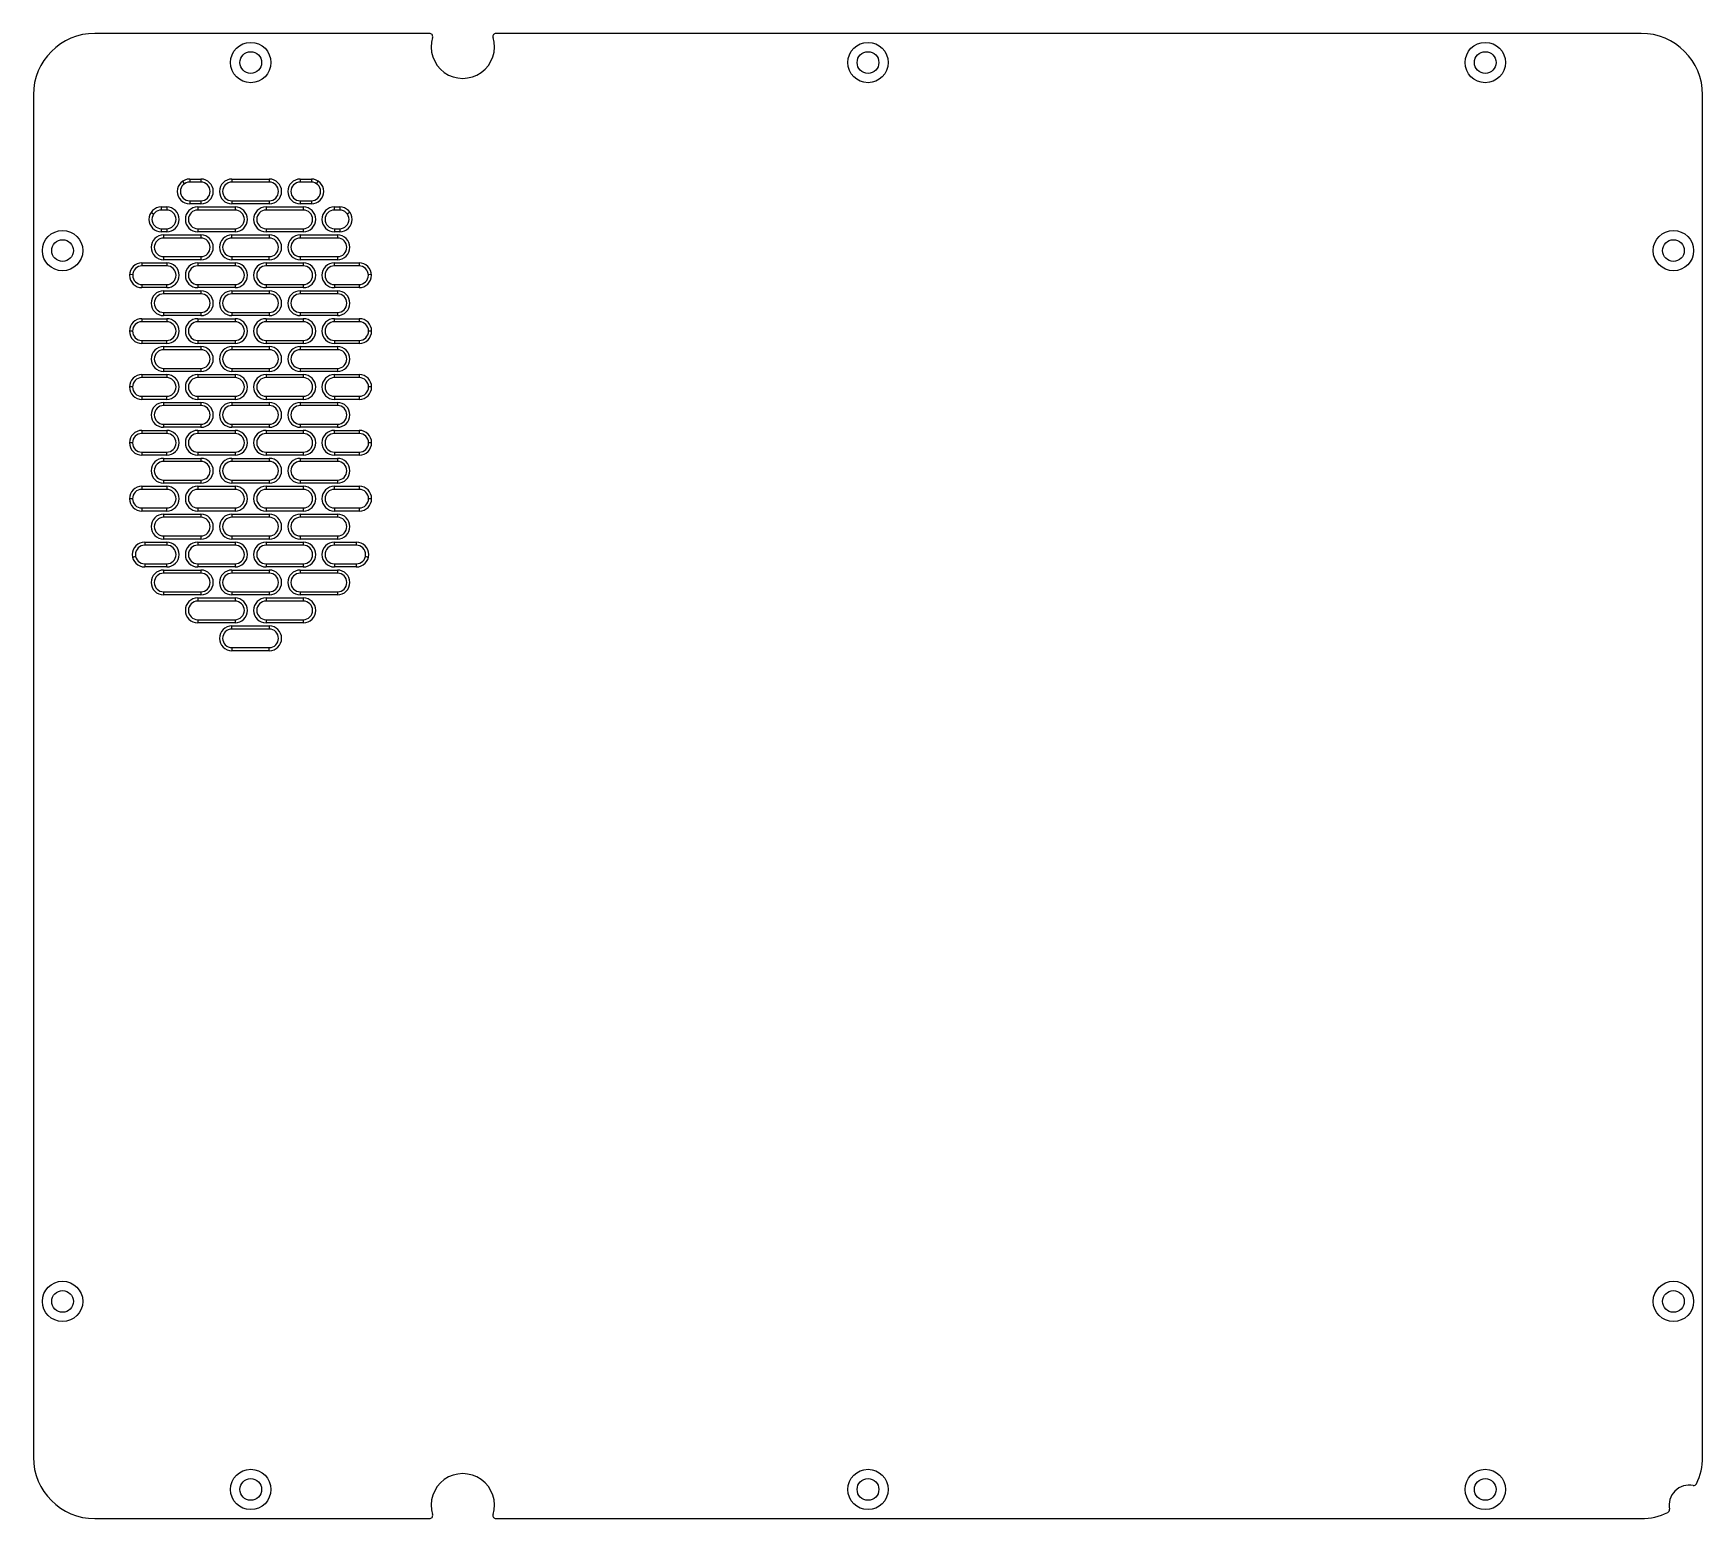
# Model space of a CAD drawing. Header units: millimetres. Extents: x -134 to 134, y -120 to 120.
import ezdxf

# ---------------------------------------------------------------- set-up
doc = ezdxf.new("R2010")
doc.units = ezdxf.units.MM

msp = doc.modelspace()

# ---------------------------------------------------------------- linework, layer by layer
at = {"color": 7, "linetype": 'Continuous', "lineweight": 25}
for p, q in [((-70.6, 119.65), (-124.5, 119.65)), ((124.5, 119.65), (-59.9, 119.65)), ((-134.4, 109.75), (-134.4, -109.75)), ((134.4, -109.75), (134.4, 109.75)), ((-110.07, 95.43), (-110.35, 95.84)), ((-109.23, 96.18), (-107.43, 96.18)), ((-109.23, 96.18), (-109.23, 95.68)), ((-107.43, 95.68), (-109.23, 95.68)), ((-107.43, 96.18), (-107.43, 95.68)), ((-102.43, 96.18), (-96.43, 96.18)), ((-102.43, 96.18), (-102.43, 95.68)), ((-96.43, 95.68), (-102.43, 95.68)), ((-96.43, 96.18), (-96.43, 95.68)), ((-91.43, 96.18), (-89.64, 96.18)), ((-91.43, 96.18), (-91.43, 95.68)), ((-89.64, 95.68), (-91.43, 95.68)), ((-89.64, 96.18), (-89.64, 95.68)), ((-88.8, 95.43), (-88.52, 95.84)), ((-113.8, 91.68), (-112.93, 91.68)), ((-113.8, 91.68), (-113.8, 91.18)), ((-112.93, 91.68), (-112.93, 91.18)), ((-109.23, 92.68), (-107.43, 92.68)), ((-109.23, 92.68), (-109.23, 92.18)), ((-107.43, 92.18), (-109.23, 92.18)), ((-107.93, 91.68), (-101.93, 91.68)), ((-107.93, 91.68), (-107.93, 91.18)), ((-107.43, 92.68), (-107.43, 92.18)), ((-102.43, 92.68), (-102.43, 92.18)), ((-102.43, 92.68), (-96.43, 92.68)), ((-96.43, 92.18), (-102.43, 92.18)), ((-101.93, 91.68), (-101.93, 91.18)), ((-96.93, 91.68), (-90.93, 91.68)), ((-96.93, 91.68), (-96.93, 91.18)), ((-96.43, 92.68), (-96.43, 92.18)), ((-91.43, 92.68), (-89.64, 92.68)), ((-91.43, 92.68), (-91.43, 92.18)), ((-89.64, 92.18), (-91.43, 92.18)), ((-90.93, 91.68), (-90.93, 91.18)), ((-89.64, 92.68), (-89.64, 92.18)), ((-85.93, 91.68), (-85.07, 91.68)), ((-85.93, 91.18), (-85.93, 91.68)), ((-85.07, 91.68), (-85.07, 91.18)), ((-115.44, 90.83), (-115.03, 90.54)), ((-112.93, 91.18), (-113.8, 91.18)), ((-101.93, 91.18), (-107.93, 91.18)), ((-90.93, 91.18), (-96.93, 91.18)), ((-85.07, 91.18), (-85.93, 91.18)), ((-83.43, 90.83), (-83.84, 90.54)), ((-113.8, 88.18), (-113.8, 87.68)), ((-113.8, 88.18), (-112.93, 88.18)), ((-112.93, 87.68), (-113.8, 87.68)), ((-113.43, 87.18), (-107.43, 87.18)), ((-113.43, 87.18), (-113.43, 86.68)), ((-107.43, 86.68), (-113.43, 86.68)), ((-112.93, 88.18), (-112.93, 87.68)), ((-107.93, 88.18), (-101.93, 88.18)), ((-107.93, 88.18), (-107.93, 87.68)), ((-101.93, 87.68), (-107.93, 87.68)), ((-107.43, 87.18), (-107.43, 86.68)), ((-102.43, 87.18), (-96.43, 87.18)), ((-102.43, 86.68), (-102.43, 87.18)), ((-96.43, 86.68), (-102.43, 86.68)), ((-101.93, 88.18), (-101.93, 87.68)), ((-96.93, 88.18), (-90.93, 88.18)), ((-96.93, 88.18), (-96.93, 87.68)), ((-90.93, 87.68), (-96.93, 87.68)), ((-96.43, 87.18), (-96.43, 86.68)), ((-91.43, 87.18), (-85.43, 87.18)), ((-91.43, 87.18), (-91.43, 86.68)), ((-85.43, 86.68), (-91.43, 86.68)), ((-90.93, 88.18), (-90.93, 87.68)), ((-85.93, 88.18), (-85.93, 87.68)), ((-85.93, 88.18), (-85.07, 88.18)), ((-85.07, 87.68), (-85.93, 87.68)), ((-85.43, 87.18), (-85.43, 86.68)), ((-85.07, 88.18), (-85.07, 87.68)), ((-113.43, 83.68), (-107.43, 83.68)), ((-113.43, 83.68), (-113.43, 83.18)), ((-107.43, 83.68), (-107.43, 83.18)), ((-102.43, 83.68), (-96.43, 83.68)), ((-102.43, 83.68), (-102.43, 83.18)), ((-96.43, 83.18), (-96.43, 83.68)), ((-91.43, 83.68), (-85.43, 83.68)), ((-91.43, 83.68), (-91.43, 83.18)), ((-85.43, 83.68), (-85.43, 83.18)), ((-118.4, 80.77), (-118.9, 80.8)), ((-116.91, 82.68), (-112.93, 82.68)), ((-116.91, 82.68), (-116.91, 82.18)), ((-112.93, 82.18), (-116.91, 82.18)), ((-107.43, 83.18), (-113.43, 83.18)), ((-112.93, 82.68), (-112.93, 82.18)), ((-107.93, 82.68), (-101.93, 82.68)), ((-107.93, 82.68), (-107.93, 82.18)), ((-101.93, 82.18), (-107.93, 82.18)), ((-96.43, 83.18), (-102.43, 83.18)), ((-101.93, 82.68), (-101.93, 82.18)), ((-96.93, 82.68), (-90.93, 82.68)), ((-96.93, 82.68), (-96.93, 82.18)), ((-90.93, 82.18), (-96.93, 82.18)), ((-85.43, 83.18), (-91.43, 83.18)), ((-90.93, 82.68), (-90.93, 82.18)), ((-85.93, 82.68), (-81.96, 82.68)), ((-85.93, 82.18), (-85.93, 82.68)), ((-81.96, 82.18), (-85.93, 82.18)), ((-81.96, 82.68), (-81.96, 82.18)), ((-79.97, 80.8), (-80.47, 80.77)), ((-116.91, 79.18), (-112.93, 79.18)), ((-116.91, 79.18), (-116.91, 78.68)), ((-112.93, 78.68), (-116.91, 78.68)), ((-113.43, 78.18), (-107.43, 78.18)), ((-113.43, 78.18), (-113.43, 77.68)), ((-112.93, 78.68), (-112.93, 79.18)), ((-107.93, 79.18), (-101.93, 79.18)), ((-107.93, 79.18), (-107.93, 78.68)), ((-101.93, 78.68), (-107.93, 78.68)), ((-107.43, 78.18), (-107.43, 77.68)), ((-102.43, 78.18), (-96.43, 78.18)), ((-102.43, 78.18), (-102.43, 77.68)), ((-101.93, 79.18), (-101.93, 78.68)), ((-96.93, 79.18), (-90.93, 79.18)), ((-96.93, 79.18), (-96.93, 78.68)), ((-90.93, 78.68), (-96.93, 78.68)), ((-96.43, 78.18), (-96.43, 77.68)), ((-91.43, 78.18), (-85.43, 78.18)), ((-91.43, 78.18), (-91.43, 77.68)), ((-90.93, 79.18), (-90.93, 78.68)), ((-85.93, 79.18), (-85.93, 78.68)), ((-85.93, 79.18), (-81.96, 79.18)), ((-81.96, 78.68), (-85.93, 78.68)), ((-85.43, 78.18), (-85.43, 77.68)), ((-81.96, 79.18), (-81.96, 78.68)), ((-107.43, 77.68), (-113.43, 77.68)), ((-96.43, 77.68), (-102.43, 77.68)), ((-85.43, 77.68), (-91.43, 77.68)), ((-116.93, 73.68), (-112.93, 73.68)), ((-116.93, 73.68), (-116.93, 73.18)), ((-112.93, 73.18), (-116.93, 73.18)), ((-113.43, 74.68), (-107.43, 74.68)), ((-113.43, 74.68), (-113.43, 74.18)), ((-107.43, 74.18), (-113.43, 74.18)), ((-112.93, 73.68), (-112.93, 73.18)), ((-107.93, 73.68), (-101.93, 73.68)), ((-107.93, 73.68), (-107.93, 73.18)), ((-101.93, 73.18), (-107.93, 73.18)), ((-107.43, 74.68), (-107.43, 74.18)), ((-102.43, 74.68), (-96.43, 74.68)), ((-102.43, 74.68), (-102.43, 74.18)), ((-96.43, 74.18), (-102.43, 74.18)), ((-101.93, 73.68), (-101.93, 73.18)), ((-96.93, 73.68), (-90.93, 73.68)), ((-96.93, 73.68), (-96.93, 73.18)), ((-90.93, 73.18), (-96.93, 73.18)), ((-96.43, 74.68), (-96.43, 74.18)), ((-91.43, 74.68), (-91.43, 74.18)), ((-91.43, 74.68), (-85.43, 74.68)), ((-85.43, 74.18), (-91.43, 74.18)), ((-90.93, 73.68), (-90.93, 73.18)), ((-85.93, 73.68), (-81.93, 73.68)), ((-85.93, 73.18), (-85.93, 73.68)), ((-81.93, 73.18), (-85.93, 73.18)), ((-85.43, 74.68), (-85.43, 74.18)), ((-81.93, 73.68), (-81.93, 73.18)), ((-118.43, 71.68), (-118.93, 71.68)), ((-116.93, 70.18), (-112.93, 70.18)), ((-116.93, 70.18), (-116.93, 69.68)), ((-112.93, 69.68), (-112.93, 70.18)), ((-107.93, 70.18), (-107.93, 69.68)), ((-107.93, 70.18), (-101.93, 70.18)), ((-101.93, 70.18), (-101.93, 69.68)), ((-96.93, 70.18), (-96.93, 69.68)), ((-96.93, 70.18), (-90.93, 70.18)), ((-90.93, 70.18), (-90.93, 69.68)), ((-85.93, 70.18), (-85.93, 69.68)), ((-85.93, 70.18), (-81.93, 70.18)), ((-81.93, 70.18), (-81.93, 69.68)), ((-79.93, 71.68), (-80.43, 71.68)), ((-112.93, 69.68), (-116.93, 69.68)), ((-113.43, 69.18), (-107.43, 69.18)), ((-113.43, 69.18), (-113.43, 68.68)), ((-107.43, 68.68), (-113.43, 68.68)), ((-101.93, 69.68), (-107.93, 69.68)), ((-107.43, 69.18), (-107.43, 68.68)), ((-102.43, 69.18), (-96.43, 69.18)), ((-102.43, 69.18), (-102.43, 68.68)), ((-96.43, 68.68), (-102.43, 68.68)), ((-90.93, 69.68), (-96.93, 69.68)), ((-96.43, 69.18), (-96.43, 68.68)), ((-91.43, 69.18), (-85.43, 69.18)), ((-91.43, 69.18), (-91.43, 68.68)), ((-85.43, 68.68), (-91.43, 68.68)), ((-81.93, 69.68), (-85.93, 69.68)), ((-85.43, 69.18), (-85.43, 68.68)), ((-116.93, 64.68), (-112.93, 64.68)), ((-116.93, 64.68), (-116.93, 64.18)), ((-113.43, 65.68), (-113.43, 65.18)), ((-113.43, 65.68), (-107.43, 65.68)), ((-107.43, 65.18), (-113.43, 65.18)), ((-112.93, 64.68), (-112.93, 64.18)), ((-107.93, 64.68), (-101.93, 64.68)), ((-107.93, 64.68), (-107.93, 64.18)), ((-107.43, 65.68), (-107.43, 65.18)), ((-102.43, 65.68), (-102.43, 65.18)), ((-102.43, 65.68), (-96.43, 65.68)), ((-96.43, 65.18), (-102.43, 65.18)), ((-101.93, 64.68), (-101.93, 64.18)), ((-96.93, 64.68), (-90.93, 64.68)), ((-96.93, 64.68), (-96.93, 64.18)), ((-96.43, 65.68), (-96.43, 65.18)), ((-91.43, 65.68), (-91.43, 65.18)), ((-91.43, 65.68), (-85.43, 65.68)), ((-85.43, 65.18), (-91.43, 65.18)), ((-90.93, 64.68), (-90.93, 64.18)), ((-85.93, 64.68), (-81.93, 64.68)), ((-85.93, 64.18), (-85.93, 64.68)), ((-85.43, 65.68), (-85.43, 65.18)), ((-81.93, 64.68), (-81.93, 64.18)), ((-118.43, 62.68), (-118.93, 62.68)), ((-112.93, 64.18), (-116.93, 64.18)), ((-101.93, 64.18), (-107.93, 64.18)), ((-90.93, 64.18), (-96.93, 64.18)), ((-81.93, 64.18), (-85.93, 64.18)), ((-79.93, 62.68), (-80.43, 62.68)), ((-116.93, 61.18), (-116.93, 60.68)), ((-116.93, 61.18), (-112.93, 61.18)), ((-112.93, 60.68), (-116.93, 60.68)), ((-113.43, 60.18), (-107.43, 60.18)), ((-113.43, 60.18), (-113.43, 59.68)), ((-107.43, 59.68), (-113.43, 59.68)), ((-112.93, 60.68), (-112.93, 61.18)), ((-107.93, 61.18), (-107.93, 60.68)), ((-107.93, 61.18), (-101.93, 61.18)), ((-101.93, 60.68), (-107.93, 60.68)), ((-107.43, 60.18), (-107.43, 59.68)), ((-102.43, 60.18), (-96.43, 60.18)), ((-102.43, 60.18), (-102.43, 59.68)), ((-96.43, 59.68), (-102.43, 59.68)), ((-101.93, 61.18), (-101.93, 60.68)), ((-96.93, 61.18), (-96.93, 60.68)), ((-96.93, 61.18), (-90.93, 61.18)), ((-90.93, 60.68), (-96.93, 60.68)), ((-96.43, 60.18), (-96.43, 59.68)), ((-91.43, 60.18), (-85.43, 60.18)), ((-91.43, 60.18), (-91.43, 59.68)), ((-85.43, 59.68), (-91.43, 59.68)), ((-90.93, 61.18), (-90.93, 60.68)), ((-85.93, 61.18), (-81.93, 61.18)), ((-85.93, 61.18), (-85.93, 60.68)), ((-81.93, 60.68), (-85.93, 60.68)), ((-85.43, 60.18), (-85.43, 59.68)), ((-81.93, 61.18), (-81.93, 60.68)), ((-113.43, 56.68), (-113.43, 56.18)), ((-113.43, 56.68), (-107.43, 56.68)), ((-107.43, 56.68), (-107.43, 56.18)), ((-102.43, 56.68), (-102.43, 56.18)), ((-102.43, 56.68), (-96.43, 56.68)), ((-96.43, 56.68), (-96.43, 56.18)), ((-91.43, 56.68), (-91.43, 56.18)), ((-91.43, 56.68), (-85.43, 56.68)), ((-85.43, 56.68), (-85.43, 56.18)), ((-116.93, 55.68), (-112.93, 55.68)), ((-116.93, 55.68), (-116.93, 55.18)), ((-112.93, 55.18), (-116.93, 55.18)), ((-107.43, 56.18), (-113.43, 56.18)), ((-112.93, 55.68), (-112.93, 55.18)), ((-107.93, 55.68), (-101.93, 55.68)), ((-107.93, 55.68), (-107.93, 55.18)), ((-101.93, 55.18), (-107.93, 55.18)), ((-96.43, 56.18), (-102.43, 56.18)), ((-101.93, 55.68), (-101.93, 55.18)), ((-96.93, 55.68), (-90.93, 55.68)), ((-96.93, 55.68), (-96.93, 55.18)), ((-90.93, 55.18), (-96.93, 55.18)), ((-85.43, 56.18), (-91.43, 56.18)), ((-90.93, 55.68), (-90.93, 55.18)), ((-85.93, 55.68), (-81.93, 55.68)), ((-85.93, 55.18), (-85.93, 55.68)), ((-81.93, 55.18), (-85.93, 55.18)), ((-81.93, 55.68), (-81.93, 55.18)), ((-118.43, 53.68), (-118.93, 53.68)), ((-116.93, 52.18), (-112.93, 52.18)), ((-116.93, 52.18), (-116.93, 51.68)), ((-112.93, 51.68), (-116.93, 51.68)), ((-113.43, 51.18), (-107.43, 51.18)), ((-113.43, 51.18), (-113.43, 50.68)), ((-112.93, 51.68), (-112.93, 52.18)), ((-107.93, 52.18), (-107.93, 51.68)), ((-107.93, 52.18), (-101.93, 52.18)), ((-101.93, 51.68), (-107.93, 51.68)), ((-107.43, 51.18), (-107.43, 50.68)), ((-102.43, 51.18), (-96.43, 51.18)), ((-102.43, 51.18), (-102.43, 50.68)), ((-101.93, 52.18), (-101.93, 51.68)), ((-96.93, 52.18), (-96.93, 51.68)), ((-96.93, 52.18), (-90.93, 52.18)), ((-90.93, 51.68), (-96.93, 51.68)), ((-96.43, 51.18), (-96.43, 50.68)), ((-91.43, 51.18), (-85.43, 51.18)), ((-91.43, 51.18), (-91.43, 50.68)), ((-90.93, 52.18), (-90.93, 51.68)), ((-85.93, 52.18), (-85.93, 51.68)), ((-85.93, 52.18), (-81.93, 52.18)), ((-81.93, 51.68), (-85.93, 51.68)), ((-85.43, 51.18), (-85.43, 50.68)), ((-81.93, 52.18), (-81.93, 51.68)), ((-79.93, 53.68), (-80.43, 53.68)), ((-107.43, 50.68), (-113.43, 50.68)), ((-96.43, 50.68), (-102.43, 50.68)), ((-85.43, 50.68), (-91.43, 50.68)), ((-116.93, 46.68), (-112.93, 46.68)), ((-116.93, 46.68), (-116.93, 46.18)), ((-112.93, 46.18), (-116.93, 46.18)), ((-113.43, 47.68), (-113.43, 47.18)), ((-113.43, 47.68), (-107.43, 47.68)), ((-107.43, 47.18), (-113.43, 47.18)), ((-112.93, 46.68), (-112.93, 46.18)), ((-107.93, 46.68), (-101.93, 46.68)), ((-107.93, 46.68), (-107.93, 46.18)), ((-101.93, 46.18), (-107.93, 46.18)), ((-107.43, 47.68), (-107.43, 47.18)), ((-102.43, 47.68), (-102.43, 47.18)), ((-102.43, 47.68), (-96.43, 47.68)), ((-96.43, 47.18), (-102.43, 47.18)), ((-101.93, 46.68), (-101.93, 46.18)), ((-96.93, 46.68), (-90.93, 46.68)), ((-96.93, 46.68), (-96.93, 46.18)), ((-90.93, 46.18), (-96.93, 46.18)), ((-96.43, 47.68), (-96.43, 47.18)), ((-91.43, 47.68), (-91.43, 47.18)), ((-91.43, 47.68), (-85.43, 47.68)), ((-85.43, 47.18), (-91.43, 47.18)), ((-90.93, 46.68), (-90.93, 46.18)), ((-85.93, 46.68), (-81.93, 46.68)), ((-85.93, 46.18), (-85.93, 46.68)), ((-81.93, 46.18), (-85.93, 46.18)), ((-85.43, 47.68), (-85.43, 47.18)), ((-81.93, 46.68), (-81.93, 46.18)), ((-118.43, 44.68), (-118.93, 44.68)), ((-116.93, 43.18), (-116.93, 42.68)), ((-116.93, 43.18), (-112.93, 43.18)), ((-112.93, 42.68), (-112.93, 43.18)), ((-107.93, 43.18), (-107.93, 42.68)), ((-107.93, 43.18), (-101.93, 43.18)), ((-101.93, 43.18), (-101.93, 42.68)), ((-96.93, 43.18), (-96.93, 42.68)), ((-96.93, 43.18), (-90.93, 43.18)), ((-90.93, 43.18), (-90.93, 42.68)), ((-85.93, 43.18), (-85.93, 42.68)), ((-85.93, 43.18), (-81.93, 43.18)), ((-81.93, 43.18), (-81.93, 42.68)), ((-79.93, 44.68), (-80.43, 44.68)), ((-112.93, 42.68), (-116.93, 42.68)), ((-113.43, 42.18), (-107.43, 42.18)), ((-113.43, 42.18), (-113.43, 41.68)), ((-107.43, 41.68), (-113.43, 41.68)), ((-101.93, 42.68), (-107.93, 42.68)), ((-107.43, 42.18), (-107.43, 41.68)), ((-102.43, 42.18), (-96.43, 42.18)), ((-102.43, 42.18), (-102.43, 41.68)), ((-96.43, 41.68), (-102.43, 41.68)), ((-90.93, 42.68), (-96.93, 42.68)), ((-96.43, 42.18), (-96.43, 41.68)), ((-91.43, 42.18), (-85.43, 42.18)), ((-91.43, 42.18), (-91.43, 41.68)), ((-85.43, 41.68), (-91.43, 41.68)), ((-81.93, 42.68), (-85.93, 42.68)), ((-85.43, 42.18), (-85.43, 41.68)), ((-116.47, 37.68), (-112.93, 37.68)), ((-116.47, 37.68), (-116.47, 37.18)), ((-113.43, 38.68), (-113.43, 38.18)), ((-113.43, 38.68), (-107.43, 38.68)), ((-107.43, 38.18), (-113.43, 38.18)), ((-112.93, 37.68), (-112.93, 37.18)), ((-107.93, 37.68), (-101.93, 37.68)), ((-107.93, 37.68), (-107.93, 37.18)), ((-107.43, 38.68), (-107.43, 38.18)), ((-102.43, 38.68), (-102.43, 38.18)), ((-102.43, 38.68), (-96.43, 38.68)), ((-96.43, 38.18), (-102.43, 38.18)), ((-101.93, 37.68), (-101.93, 37.18)), ((-96.93, 37.68), (-90.93, 37.68)), ((-96.93, 37.68), (-96.93, 37.18)), ((-96.43, 38.68), (-96.43, 38.18)), ((-91.43, 38.68), (-91.43, 38.18)), ((-91.43, 38.68), (-85.43, 38.68)), ((-85.43, 38.18), (-91.43, 38.18)), ((-90.93, 37.68), (-90.93, 37.18)), ((-85.93, 37.68), (-82.4, 37.68)), ((-85.93, 37.18), (-85.93, 37.68)), ((-85.43, 38.68), (-85.43, 38.18)), ((-82.4, 37.68), (-82.4, 37.18)), ((-117.93, 35.34), (-118.42, 35.23)), ((-112.93, 37.18), (-116.47, 37.18)), ((-101.93, 37.18), (-107.93, 37.18)), ((-90.93, 37.18), (-96.93, 37.18)), ((-82.4, 37.18), (-85.93, 37.18)), ((-80.45, 35.23), (-80.94, 35.34)), ((-116.47, 34.18), (-116.47, 33.68)), ((-116.47, 34.18), (-112.93, 34.18)), ((-112.93, 33.68), (-116.47, 33.68)), ((-113.43, 33.18), (-107.43, 33.18)), ((-113.43, 33.18), (-113.43, 32.68)), ((-107.43, 32.68), (-113.43, 32.68)), ((-112.93, 33.68), (-112.93, 34.18)), ((-107.93, 34.18), (-107.93, 33.68)), ((-107.93, 34.18), (-101.93, 34.18)), ((-101.93, 33.68), (-107.93, 33.68)), ((-107.43, 33.18), (-107.43, 32.68)), ((-102.43, 33.18), (-96.43, 33.18)), ((-102.43, 33.18), (-102.43, 32.68)), ((-96.43, 32.68), (-102.43, 32.68)), ((-101.93, 34.18), (-101.93, 33.68)), ((-96.93, 34.18), (-96.93, 33.68)), ((-96.93, 34.18), (-90.93, 34.18)), ((-90.93, 33.68), (-96.93, 33.68)), ((-96.43, 33.18), (-96.43, 32.68)), ((-91.43, 33.18), (-85.43, 33.18)), ((-91.43, 33.18), (-91.43, 32.68)), ((-85.43, 32.68), (-91.43, 32.68)), ((-90.93, 34.18), (-90.93, 33.68)), ((-85.93, 34.18), (-85.93, 33.68)), ((-85.93, 34.18), (-82.4, 34.18)), ((-82.4, 33.68), (-85.93, 33.68)), ((-85.43, 33.18), (-85.43, 32.68)), ((-82.4, 34.18), (-82.4, 33.68)), ((-113.43, 29.68), (-113.43, 29.18)), ((-113.43, 29.68), (-107.43, 29.68)), ((-107.43, 29.68), (-107.43, 29.18)), ((-102.43, 29.68), (-102.43, 29.18)), ((-102.43, 29.68), (-96.43, 29.68)), ((-96.43, 29.68), (-96.43, 29.18)), ((-91.43, 29.68), (-85.43, 29.68)), ((-91.43, 29.68), (-91.43, 29.18)), ((-85.43, 29.68), (-85.43, 29.18)), ((-107.43, 29.18), (-113.43, 29.18)), ((-107.93, 28.68), (-101.93, 28.68)), ((-107.93, 28.68), (-107.93, 28.18)), ((-101.93, 28.18), (-107.93, 28.18)), ((-96.43, 29.18), (-102.43, 29.18)), ((-101.93, 28.68), (-101.93, 28.18)), ((-96.93, 28.68), (-90.93, 28.68)), ((-96.93, 28.68), (-96.93, 28.18)), ((-90.93, 28.18), (-96.93, 28.18)), ((-85.43, 29.18), (-91.43, 29.18)), ((-90.93, 28.68), (-90.93, 28.18)), ((-107.93, 25.18), (-107.93, 24.68)), ((-107.93, 25.18), (-101.93, 25.18)), ((-101.93, 24.68), (-107.93, 24.68)), ((-101.93, 25.18), (-101.93, 24.68)), ((-96.93, 25.18), (-96.93, 24.68)), ((-96.93, 25.18), (-90.93, 25.18)), ((-90.93, 24.68), (-96.93, 24.68)), ((-90.93, 25.18), (-90.93, 24.68)), ((-102.43, 24.18), (-96.43, 24.18)), ((-102.43, 23.68), (-102.43, 24.18)), ((-96.43, 23.68), (-102.43, 23.68)), ((-96.43, 24.18), (-96.43, 23.68)), ((-102.43, 20.68), (-102.43, 20.18)), ((-102.43, 20.68), (-96.43, 20.68)), ((-96.43, 20.18), (-102.43, 20.18)), ((-96.43, 20.18), (-96.43, 20.68)), ((-124.5, -119.65), (-70.6, -119.65)), ((-59.9, -119.65), (124.5, -119.65))]:
    msp.add_line(p, q, dxfattribs=at)
for centre, radius in [((-99.4, 114.95), 3.25), ((-99.4, 114.95), 1.75), ((0, 114.95), 3.25), ((0, 114.95), 1.75), ((99.4, 114.95), 3.25), ((99.4, 114.95), 1.75), ((-129.7, 84.65), 3.25), ((-129.7, 84.65), 1.75), ((129.7, 84.65), 3.25), ((129.7, 84.65), 1.75), ((-129.7, -84.65), 3.25), ((-129.7, -84.65), 1.75), ((129.7, -84.65), 3.25), ((129.7, -84.65), 1.75), ((-99.4, -114.95), 3.25), ((0, -114.95), 3.25), ((99.4, -114.95), 3.25), ((-99.4, -114.95), 1.75), ((0, -114.95), 1.75), ((99.4, -114.95), 1.75)]:
    msp.add_circle(centre, radius, dxfattribs=at)
for centre, radius, start, end in [((-124.5, 109.75), 9.9, 90, 180), ((-70.6, 119.15), 0.5, 342.8639, 90), ((-65.25, 117.5), 5.1, 162.8639, 17.1361), ((-59.9, 119.15), 0.5, 90, 197.1361), ((124.5, 109.75), 9.9, 0, 90), ((-109.23, 94.18), 2, 90, 270), ((-109.23, 94.18), 1.5, 90, 270), ((-107.43, 94.18), 2, 270, 90), ((-107.43, 94.18), 1.5, 270, 90), ((-102.43, 94.18), 2, 90, 270), ((-102.43, 94.18), 1.5, 90, 270), ((-96.43, 94.18), 2, 270, 90), ((-96.43, 94.18), 1.5, 270, 90), ((-91.43, 94.18), 2, 90, 270), ((-91.43, 94.18), 1.5, 90, 270), ((-89.64, 94.18), 2, 270, 90), ((-89.64, 94.18), 1.5, 270, 90), ((-113.8, 89.68), 2, 90, 270), ((-112.93, 89.68), 2, 270, 90), ((-107.93, 89.68), 2, 90, 270), ((-101.93, 89.68), 2, 270, 90), ((-96.93, 89.68), 2, 90, 270), ((-90.93, 89.68), 2, 270, 90), ((-85.93, 89.68), 2, 90, 270), ((-85.07, 89.68), 2, 270, 90), ((-113.8, 89.68), 1.5, 90, 270), ((-112.93, 89.68), 1.5, 270, 90), ((-107.93, 89.68), 1.5, 90, 270), ((-101.93, 89.68), 1.5, 270, 90), ((-96.93, 89.68), 1.5, 90, 270), ((-90.93, 89.68), 1.5, 270, 90), ((-85.93, 89.68), 1.5, 90, 270), ((-85.07, 89.68), 1.5, 270, 90), ((-113.43, 85.18), 2, 90, 270), ((-113.43, 85.18), 1.5, 90, 270), ((-107.43, 85.18), 2, 270, 90), ((-107.43, 85.18), 1.5, 270, 90), ((-102.43, 85.18), 2, 90, 270), ((-102.43, 85.18), 1.5, 90, 270), ((-96.43, 85.18), 2, 270, 90), ((-96.43, 85.18), 1.5, 270, 90), ((-91.43, 85.18), 2, 90, 270), ((-91.43, 85.18), 1.5, 90, 270), ((-85.43, 85.18), 2, 270, 90), ((-85.43, 85.18), 1.5, 270, 90), ((-116.91, 80.68), 2, 90, 270), ((-116.91, 80.68), 1.5, 90, 270), ((-112.93, 80.68), 2, 270, 90), ((-112.93, 80.68), 1.5, 270, 90), ((-107.93, 80.68), 2, 90, 270), ((-107.93, 80.68), 1.5, 90, 270), ((-101.93, 80.68), 2, 270, 90), ((-101.93, 80.68), 1.5, 270, 90), ((-96.93, 80.68), 2, 90, 270), ((-96.93, 80.68), 1.5, 90, 270), ((-90.93, 80.68), 2, 270, 90), ((-90.93, 80.68), 1.5, 270, 90), ((-85.93, 80.68), 2, 90, 270), ((-85.93, 80.68), 1.5, 90, 270), ((-81.96, 80.68), 2, 270, 90), ((-81.96, 80.68), 1.5, 270, 90), ((-113.43, 76.18), 2, 90, 270), ((-107.43, 76.18), 2, 270, 90), ((-102.43, 76.18), 2, 90, 270), ((-96.43, 76.18), 2, 270, 90), ((-91.43, 76.18), 2, 90, 270), ((-85.43, 76.18), 2, 270, 90), ((-113.43, 76.18), 1.5, 90, 270), ((-107.43, 76.18), 1.5, 270, 90), ((-102.43, 76.18), 1.5, 90, 270), ((-96.43, 76.18), 1.5, 270, 90), ((-91.43, 76.18), 1.5, 90, 270), ((-85.43, 76.18), 1.5, 270, 90), ((-116.93, 71.68), 2, 90, 270), ((-116.93, 71.68), 1.5, 90, 270), ((-112.93, 71.68), 2, 270, 90), ((-112.93, 71.68), 1.5, 270, 90), ((-107.93, 71.68), 2, 90, 270), ((-107.93, 71.68), 1.5, 90, 270), ((-101.93, 71.68), 2, 270, 90), ((-101.93, 71.68), 1.5, 270, 90), ((-96.93, 71.68), 2, 90, 270), ((-96.93, 71.68), 1.5, 90, 270), ((-90.93, 71.68), 2, 270, 90), ((-90.93, 71.68), 1.5, 270, 90), ((-85.93, 71.68), 2, 90, 270), ((-85.93, 71.68), 1.5, 90, 270), ((-81.93, 71.68), 2, 270, 90), ((-81.93, 71.68), 1.5, 270, 90), ((-113.43, 67.18), 2, 90, 270), ((-113.43, 67.18), 1.5, 90, 270), ((-107.43, 67.18), 2, 270, 90), ((-107.43, 67.18), 1.5, 270, 90), ((-102.43, 67.18), 2, 90, 270), ((-102.43, 67.18), 1.5, 90, 270), ((-96.43, 67.18), 2, 270, 90), ((-96.43, 67.18), 1.5, 270, 90), ((-91.43, 67.18), 2, 90, 270), ((-91.43, 67.18), 1.5, 90, 270), ((-85.43, 67.18), 2, 270, 90), ((-85.43, 67.18), 1.5, 270, 90), ((-116.93, 62.68), 2, 90, 270), ((-112.93, 62.68), 2, 270, 90), ((-107.93, 62.68), 2, 90, 270), ((-101.93, 62.68), 2, 270, 90), ((-96.93, 62.68), 2, 90, 270), ((-90.93, 62.68), 2, 270, 90), ((-85.93, 62.68), 2, 90, 270), ((-81.93, 62.68), 2, 270, 90), ((-116.93, 62.68), 1.5, 90, 270), ((-112.93, 62.68), 1.5, 270, 90), ((-107.93, 62.68), 1.5, 90, 270), ((-101.93, 62.68), 1.5, 270, 90), ((-96.93, 62.68), 1.5, 90, 270), ((-90.93, 62.68), 1.5, 270, 90), ((-85.93, 62.68), 1.5, 90, 270), ((-81.93, 62.68), 1.5, 270, 90), ((-113.43, 58.18), 2, 90, 270), ((-113.43, 58.18), 1.5, 90, 270), ((-107.43, 58.18), 2, 270, 90), ((-107.43, 58.18), 1.5, 270, 90), ((-102.43, 58.18), 2, 90, 270), ((-102.43, 58.18), 1.5, 90, 270), ((-96.43, 58.18), 2, 270, 90), ((-96.43, 58.18), 1.5, 270, 90), ((-91.43, 58.18), 2, 90, 270), ((-91.43, 58.18), 1.5, 90, 270), ((-85.43, 58.18), 2, 270, 90), ((-85.43, 58.18), 1.5, 270, 90), ((-116.93, 53.68), 2, 90, 270), ((-116.93, 53.68), 1.5, 90, 270), ((-112.93, 53.68), 2, 270, 90), ((-112.93, 53.68), 1.5, 270, 90), ((-107.93, 53.68), 2, 90, 270), ((-107.93, 53.68), 1.5, 90, 270), ((-101.93, 53.68), 2, 270, 90), ((-101.93, 53.68), 1.5, 270, 90), ((-96.93, 53.68), 2, 90, 270), ((-96.93, 53.68), 1.5, 90, 270), ((-90.93, 53.68), 2, 270, 90), ((-90.93, 53.68), 1.5, 270, 90), ((-85.93, 53.68), 2, 90, 270), ((-85.93, 53.68), 1.5, 90, 270), ((-81.93, 53.68), 2, 270, 90), ((-81.93, 53.68), 1.5, 270, 90), ((-113.43, 49.18), 2, 90, 270), ((-107.43, 49.18), 2, 270, 90), ((-102.43, 49.18), 2, 90, 270), ((-96.43, 49.18), 2, 270, 90), ((-91.43, 49.18), 2, 90, 270), ((-85.43, 49.18), 2, 270, 90), ((-113.43, 49.18), 1.5, 90, 270), ((-107.43, 49.18), 1.5, 270, 90), ((-102.43, 49.18), 1.5, 90, 270), ((-96.43, 49.18), 1.5, 270, 90), ((-91.43, 49.18), 1.5, 90, 270), ((-85.43, 49.18), 1.5, 270, 90), ((-116.93, 44.68), 2, 90, 270), ((-116.93, 44.68), 1.5, 90, 270), ((-112.93, 44.68), 2, 270, 90), ((-112.93, 44.68), 1.5, 270, 90), ((-107.93, 44.68), 2, 90, 270), ((-107.93, 44.68), 1.5, 90, 270), ((-101.93, 44.68), 2, 270, 90), ((-101.93, 44.68), 1.5, 270, 90), ((-96.93, 44.68), 2, 90, 270), ((-96.93, 44.68), 1.5, 90, 270), ((-90.93, 44.68), 2, 270, 90), ((-90.93, 44.68), 1.5, 270, 90), ((-85.93, 44.68), 2, 90, 270), ((-85.93, 44.68), 1.5, 90, 270), ((-81.93, 44.68), 2, 270, 90), ((-81.93, 44.68), 1.5, 270, 90), ((-113.43, 40.18), 2, 90, 270), ((-113.43, 40.18), 1.5, 90, 270), ((-107.43, 40.18), 2, 270, 90), ((-107.43, 40.18), 1.5, 270, 90), ((-102.43, 40.18), 2, 90, 270), ((-102.43, 40.18), 1.5, 90, 270), ((-96.43, 40.18), 2, 270, 90), ((-96.43, 40.18), 1.5, 270, 90), ((-91.43, 40.18), 2, 90, 270), ((-91.43, 40.18), 1.5, 90, 270), ((-85.43, 40.18), 2, 270, 90), ((-85.43, 40.18), 1.5, 270, 90), ((-116.47, 35.68), 2, 90, 270), ((-112.93, 35.68), 2, 270, 90), ((-107.93, 35.68), 2, 90, 270), ((-101.93, 35.68), 2, 270, 90), ((-96.93, 35.68), 2, 90, 270), ((-90.93, 35.68), 2, 270, 90), ((-85.93, 35.68), 2, 90, 270), ((-82.4, 35.68), 2, 270, 90), ((-116.47, 35.68), 1.5, 90, 270), ((-112.93, 35.68), 1.5, 270, 90), ((-107.93, 35.68), 1.5, 90, 270), ((-101.93, 35.68), 1.5, 270, 90), ((-96.93, 35.68), 1.5, 90, 270), ((-90.93, 35.68), 1.5, 270, 90), ((-85.93, 35.68), 1.5, 90, 270), ((-82.4, 35.68), 1.5, 270, 90), ((-113.43, 31.18), 2, 90, 270), ((-113.43, 31.18), 1.5, 90, 270), ((-107.43, 31.18), 2, 270, 90), ((-107.43, 31.18), 1.5, 270, 90), ((-102.43, 31.18), 2, 90, 270), ((-102.43, 31.18), 1.5, 90, 270), ((-96.43, 31.18), 2, 270, 90), ((-96.43, 31.18), 1.5, 270, 90), ((-91.43, 31.18), 2, 90, 270), ((-91.43, 31.18), 1.5, 90, 270), ((-85.43, 31.18), 2, 270, 90), ((-85.43, 31.18), 1.5, 270, 90), ((-107.93, 26.68), 2, 90, 270), ((-107.93, 26.68), 1.5, 90, 270), ((-101.93, 26.68), 2, 270, 90), ((-101.93, 26.68), 1.5, 270, 90), ((-96.93, 26.68), 2, 90, 270), ((-96.93, 26.68), 1.5, 90, 270), ((-90.93, 26.68), 2, 270, 90), ((-90.93, 26.68), 1.5, 270, 90), ((-102.43, 22.18), 2, 90, 270), ((-102.43, 22.18), 1.5, 90, 270), ((-96.43, 22.18), 2, 270, 90), ((-96.43, 22.18), 1.5, 270, 90), ((-124.5, -109.75), 9.9, 180, 270), ((124.5, -109.75), 9.9, 334.3408, 0), ((-65.25, -117.5), 5.1, 342.8639, 197.1361), ((132.25, -117.5), 3.25, 78.8834, 191.1166), ((132.97, -113.82), 0.5, 258.8834, 334.3408), ((128.57, -118.22), 0.5, 295.6592, 11.1166), ((-70.6, -119.15), 0.5, 270, 17.1361), ((-59.9, -119.15), 0.5, 162.8639, 270), ((124.5, -109.75), 9.9, 270, 295.6592)]:
    msp.add_arc(centre, radius, start, end, dxfattribs=at)

doc.saveas('drawing.dxf')
